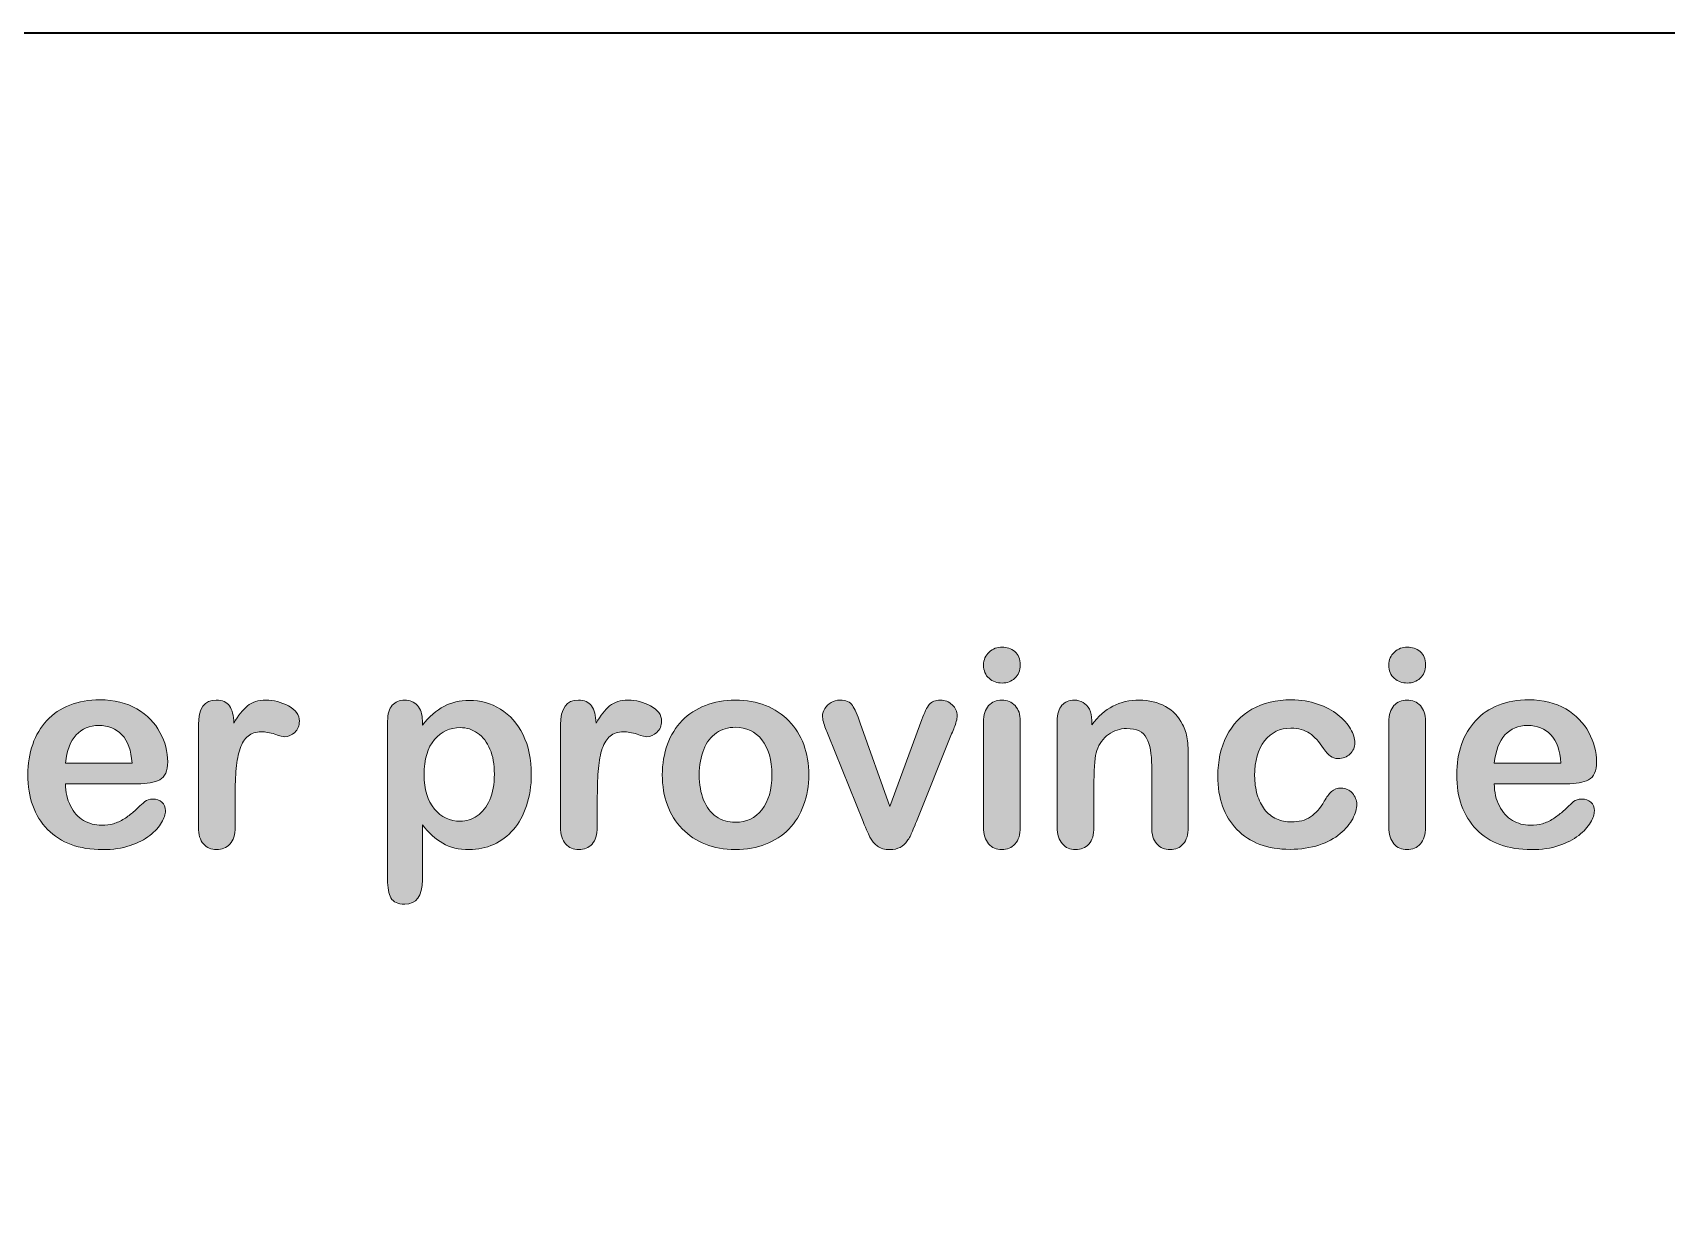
# Model space of a CAD drawing. Header units: millimetres. Extents: x 190 to 440, y -221 to -136.
# Drawn here: x 239.88 to 269.13, y -157.19 to -136.14 of the extents above; entities that cross this region are included whole.
import ezdxf

# ---------------------------------------------------------------- set-up
doc = ezdxf.new("R2010")
doc.units = ezdxf.units.MM
doc.header["$MEASUREMENT"] = 0
doc.layers.add('Layer 1', color=7, linetype='Continuous')

# ---------------------------------------------------------------- blocks, each defined once
blk = doc.blocks.new('block 2')
at = {"layer": 'Layer 1', "true_color": 0x231f20}
h = blk.add_hatch(color=250, dxfattribs=at)
h.dxf.hatch_style = 2
edge = h.paths.add_edge_path()
edge.add_spline(control_points=[(257.241, -147.786), (257.149, -147.786), (257.071, -147.758), (257.006, -147.701), (256.941, -147.645), (256.908, -147.565), (256.908, -147.462), (256.908, -147.369), (256.941, -147.292), (257.008, -147.232), (257.075, -147.172), (257.152, -147.142), (257.241, -147.142), (257.326, -147.142), (257.402, -147.169), (257.467, -147.224), (257.533, -147.278), (257.566, -147.358), (257.566, -147.462), (257.566, -147.564), (257.534, -147.643), (257.47, -147.7), (257.406, -147.757), (257.329, -147.786), (257.241, -147.786)], knot_values=[0, 0, 0, 0, 1, 1, 1, 2, 2, 2, 3, 3, 3, 4, 4, 4, 5, 5, 5, 6, 6, 6, 7, 7, 7, 8, 8, 8, 8], degree=3, periodic=1)
edge = h.paths.add_edge_path()
edge.add_spline(control_points=[(257.566, -148.466), (257.566, -148.466), (257.566, -150.368), (257.566, -150.368), (257.566, -150.5), (257.535, -150.6), (257.472, -150.667), (257.41, -150.735), (257.33, -150.769), (257.234, -150.769), (257.137, -150.769), (257.059, -150.734), (256.998, -150.665), (256.938, -150.596), (256.908, -150.497), (256.908, -150.368), (256.908, -150.368), (256.908, -148.485), (256.908, -148.485), (256.908, -148.355), (256.938, -148.257), (256.998, -148.191), (257.059, -148.125), (257.137, -148.092), (257.234, -148.092), (257.33, -148.092), (257.41, -148.125), (257.472, -148.191), (257.535, -148.257), (257.566, -148.348), (257.566, -148.466)], knot_values=[0, 0, 0, 0, 1, 1, 1, 2, 2, 2, 3, 3, 3, 4, 4, 4, 5, 5, 5, 6, 6, 6, 7, 7, 7, 8, 8, 8, 9, 9, 9, 10, 10, 10, 10], degree=3, periodic=1)
h = blk.add_hatch(color=250, dxfattribs=at)
h.dxf.hatch_style = 2
edge = h.paths.add_edge_path()
edge.add_spline(control_points=[(264.497, -147.786), (264.406, -147.786), (264.327, -147.758), (264.262, -147.701), (264.197, -147.645), (264.164, -147.565), (264.164, -147.462), (264.164, -147.369), (264.198, -147.292), (264.264, -147.232), (264.331, -147.172), (264.409, -147.142), (264.497, -147.142), (264.582, -147.142), (264.658, -147.169), (264.724, -147.224), (264.79, -147.278), (264.823, -147.358), (264.823, -147.462), (264.823, -147.564), (264.791, -147.643), (264.726, -147.7), (264.662, -147.757), (264.586, -147.786), (264.497, -147.786)], knot_values=[0, 0, 0, 0, 1, 1, 1, 2, 2, 2, 3, 3, 3, 4, 4, 4, 5, 5, 5, 6, 6, 6, 7, 7, 7, 8, 8, 8, 8], degree=3, periodic=1)
edge = h.paths.add_edge_path()
edge.add_spline(control_points=[(264.823, -148.466), (264.823, -148.466), (264.823, -150.368), (264.823, -150.368), (264.823, -150.5), (264.791, -150.6), (264.729, -150.667), (264.666, -150.735), (264.586, -150.769), (264.49, -150.769), (264.394, -150.769), (264.315, -150.734), (264.255, -150.665), (264.195, -150.596), (264.164, -150.497), (264.164, -150.368), (264.164, -150.368), (264.164, -148.485), (264.164, -148.485), (264.164, -148.355), (264.195, -148.257), (264.255, -148.191), (264.315, -148.125), (264.394, -148.092), (264.49, -148.092), (264.586, -148.092), (264.666, -148.125), (264.729, -148.191), (264.791, -148.257), (264.823, -148.348), (264.823, -148.466)], knot_values=[0, 0, 0, 0, 1, 1, 1, 2, 2, 2, 3, 3, 3, 4, 4, 4, 5, 5, 5, 6, 6, 6, 7, 7, 7, 8, 8, 8, 9, 9, 9, 10, 10, 10, 10], degree=3, periodic=1)
h = blk.add_hatch(color=250, dxfattribs=at)
h.dxf.hatch_style = 2
edge = h.paths.add_edge_path()
edge.add_spline(control_points=[(241.756, -149.592), (241.756, -149.592), (240.468, -149.592), (240.468, -149.592), (240.47, -149.741), (240.5, -149.873), (240.559, -149.987), (240.618, -150.102), (240.695, -150.188), (240.793, -150.245), (240.89, -150.303), (240.997, -150.332), (241.115, -150.332), (241.193, -150.332), (241.265, -150.323), (241.33, -150.305), (241.396, -150.286), (241.459, -150.257), (241.52, -150.218), (241.581, -150.178), (241.637, -150.136), (241.689, -150.091), (241.74, -150.046), (241.807, -149.985), (241.889, -149.908), (241.923, -149.879), (241.971, -149.864), (242.033, -149.864), (242.101, -149.864), (242.156, -149.883), (242.197, -149.92), (242.239, -149.957), (242.26, -150.009), (242.26, -150.077), (242.26, -150.136), (242.237, -150.206), (242.19, -150.285), (242.144, -150.365), (242.073, -150.441), (241.979, -150.514), (241.885, -150.588), (241.767, -150.648), (241.625, -150.696), (241.482, -150.745), (241.319, -150.769), (241.134, -150.769), (240.711, -150.769), (240.382, -150.648), (240.148, -150.407), (239.913, -150.166), (239.796, -149.839), (239.796, -149.426), (239.796, -149.231), (239.824, -149.051), (239.882, -148.884), (239.94, -148.718), (240.025, -148.575), (240.136, -148.456), (240.246, -148.337), (240.383, -148.246), (240.546, -148.182), (240.708, -148.119), (240.888, -148.087), (241.086, -148.087), (241.343, -148.087), (241.564, -148.141), (241.748, -148.25), (241.932, -148.358), (242.07, -148.499), (242.161, -148.671), (242.253, -148.843), (242.299, -149.018), (242.299, -149.196), (242.299, -149.362), (242.251, -149.469), (242.156, -149.518), (242.062, -149.567), (241.928, -149.592), (241.756, -149.592)], knot_values=[0, 0, 0, 0, 1, 1, 1, 2, 2, 2, 3, 3, 3, 4, 4, 4, 5, 5, 5, 6, 6, 6, 7, 7, 7, 8, 8, 8, 9, 9, 9, 10, 10, 10, 11, 11, 11, 12, 12, 12, 13, 13, 13, 14, 14, 14, 15, 15, 15, 16, 16, 16, 17, 17, 17, 18, 18, 18, 19, 19, 19, 20, 20, 20, 21, 21, 21, 22, 22, 22, 23, 23, 23, 24, 24, 24, 25, 25, 25, 26, 26, 26, 26], degree=3, periodic=1)
edge = h.paths.add_edge_path()
edge.add_spline(control_points=[(240.468, -149.218), (240.468, -149.218), (241.662, -149.218), (241.662, -149.218), (241.646, -148.993), (241.585, -148.825), (241.48, -148.713), (241.375, -148.601), (241.236, -148.545), (241.064, -148.545), (240.9, -148.545), (240.765, -148.602), (240.66, -148.715), (240.555, -148.829), (240.491, -148.996), (240.468, -149.218)], knot_values=[0, 0, 0, 0, 1, 1, 1, 2, 2, 2, 3, 3, 3, 4, 4, 4, 5, 5, 5, 5], degree=3, periodic=1)
h = blk.add_hatch(color=250, dxfattribs=at)
h.dxf.hatch_style = 2
edge = h.paths.add_edge_path()
edge.add_spline(control_points=[(243.507, -149.819), (243.507, -149.819), (243.507, -150.368), (243.507, -150.368), (243.507, -150.502), (243.476, -150.602), (243.413, -150.669), (243.35, -150.735), (243.271, -150.769), (243.174, -150.769), (243.079, -150.769), (243.001, -150.735), (242.94, -150.667), (242.879, -150.6), (242.849, -150.5), (242.849, -150.368), (242.849, -150.368), (242.849, -148.536), (242.849, -148.536), (242.849, -148.24), (242.956, -148.092), (243.169, -148.092), (243.279, -148.092), (243.357, -148.127), (243.406, -148.196), (243.454, -148.265), (243.48, -148.367), (243.485, -148.502), (243.564, -148.367), (243.645, -148.265), (243.728, -148.196), (243.81, -148.127), (243.921, -148.092), (244.059, -148.092), (244.197, -148.092), (244.332, -148.127), (244.462, -148.196), (244.592, -148.265), (244.657, -148.356), (244.657, -148.471), (244.657, -148.551), (244.63, -148.617), (244.574, -148.669), (244.519, -148.722), (244.459, -148.748), (244.394, -148.748), (244.37, -148.748), (244.312, -148.733), (244.22, -148.703), (244.127, -148.673), (244.046, -148.659), (243.975, -148.659), (243.878, -148.659), (243.8, -148.684), (243.738, -148.735), (243.677, -148.785), (243.63, -148.86), (243.596, -148.96), (243.562, -149.06), (243.539, -149.178), (243.526, -149.316), (243.513, -149.453), (243.507, -149.621), (243.507, -149.819)], knot_values=[0, 0, 0, 0, 1, 1, 1, 2, 2, 2, 3, 3, 3, 4, 4, 4, 5, 5, 5, 6, 6, 6, 7, 7, 7, 8, 8, 8, 9, 9, 9, 10, 10, 10, 11, 11, 11, 12, 12, 12, 13, 13, 13, 14, 14, 14, 15, 15, 15, 16, 16, 16, 17, 17, 17, 18, 18, 18, 19, 19, 19, 20, 20, 20, 21, 21, 21, 21], degree=3, periodic=1)
h = blk.add_hatch(color=250, dxfattribs=at)
h.dxf.hatch_style = 2
edge = h.paths.add_edge_path()
edge.add_spline(control_points=[(246.859, -148.461), (246.859, -148.461), (246.859, -148.54), (246.859, -148.54), (246.983, -148.388), (247.111, -148.276), (247.245, -148.204), (247.378, -148.133), (247.529, -148.097), (247.698, -148.097), (247.901, -148.097), (248.087, -148.149), (248.258, -148.253), (248.428, -148.358), (248.563, -148.511), (248.662, -148.712), (248.761, -148.913), (248.81, -149.151), (248.81, -149.426), (248.81, -149.628), (248.781, -149.814), (248.724, -149.984), (248.667, -150.153), (248.589, -150.296), (248.489, -150.411), (248.389, -150.526), (248.272, -150.614), (248.136, -150.676), (248, -150.738), (247.854, -150.769), (247.698, -150.769), (247.51, -150.769), (247.352, -150.731), (247.224, -150.655), (247.097, -150.58), (246.975, -150.469), (246.859, -150.323), (246.859, -150.323), (246.859, -151.311), (246.859, -151.311), (246.859, -151.601), (246.754, -151.745), (246.543, -151.745), (246.419, -151.745), (246.337, -151.708), (246.297, -151.633), (246.257, -151.559), (246.237, -151.45), (246.237, -151.307), (246.237, -151.307), (246.237, -148.466), (246.237, -148.466), (246.237, -148.34), (246.264, -148.247), (246.319, -148.185), (246.373, -148.123), (246.448, -148.092), (246.543, -148.092), (246.636, -148.092), (246.712, -148.124), (246.771, -148.187), (246.83, -148.251), (246.859, -148.342), (246.859, -148.461)], knot_values=[0, 0, 0, 0, 1, 1, 1, 2, 2, 2, 3, 3, 3, 4, 4, 4, 5, 5, 5, 6, 6, 6, 7, 7, 7, 8, 8, 8, 9, 9, 9, 10, 10, 10, 11, 11, 11, 12, 12, 12, 13, 13, 13, 14, 14, 14, 15, 15, 15, 16, 16, 16, 17, 17, 17, 18, 18, 18, 19, 19, 19, 20, 20, 20, 21, 21, 21, 21], degree=3, periodic=1)
edge = h.paths.add_edge_path()
edge.add_spline(control_points=[(248.149, -149.418), (248.149, -149.245), (248.123, -149.095), (248.07, -148.971), (248.017, -148.846), (247.943, -148.751), (247.849, -148.684), (247.755, -148.617), (247.651, -148.584), (247.537, -148.584), (247.355, -148.584), (247.202, -148.655), (247.077, -148.798), (246.953, -148.942), (246.89, -149.152), (246.89, -149.43), (246.89, -149.692), (246.952, -149.896), (247.076, -150.042), (247.2, -150.187), (247.353, -150.26), (247.537, -150.26), (247.646, -150.26), (247.747, -150.228), (247.841, -150.165), (247.934, -150.101), (248.008, -150.006), (248.065, -149.879), (248.121, -149.752), (248.149, -149.598), (248.149, -149.418)], knot_values=[0, 0, 0, 0, 1, 1, 1, 2, 2, 2, 3, 3, 3, 4, 4, 4, 5, 5, 5, 6, 6, 6, 7, 7, 7, 8, 8, 8, 9, 9, 9, 10, 10, 10, 10], degree=3, periodic=1)
h = blk.add_hatch(color=250, dxfattribs=at)
h.dxf.hatch_style = 2
edge = h.paths.add_edge_path()
edge.add_spline(control_points=[(249.992, -149.819), (249.992, -149.819), (249.992, -150.368), (249.992, -150.368), (249.992, -150.502), (249.96, -150.602), (249.898, -150.669), (249.835, -150.735), (249.755, -150.769), (249.659, -150.769), (249.564, -150.769), (249.486, -150.735), (249.425, -150.667), (249.364, -150.6), (249.333, -150.5), (249.333, -150.368), (249.333, -150.368), (249.333, -148.536), (249.333, -148.536), (249.333, -148.24), (249.44, -148.092), (249.654, -148.092), (249.763, -148.092), (249.842, -148.127), (249.89, -148.196), (249.939, -148.265), (249.965, -148.367), (249.97, -148.502), (250.049, -148.367), (250.129, -148.265), (250.212, -148.196), (250.295, -148.127), (250.406, -148.092), (250.544, -148.092), (250.682, -148.092), (250.816, -148.127), (250.947, -148.196), (251.077, -148.265), (251.142, -148.356), (251.142, -148.471), (251.142, -148.551), (251.114, -148.617), (251.059, -148.669), (251.003, -148.722), (250.943, -148.748), (250.879, -148.748), (250.855, -148.748), (250.797, -148.733), (250.704, -148.703), (250.612, -148.673), (250.53, -148.659), (250.459, -148.659), (250.363, -148.659), (250.284, -148.684), (250.223, -148.735), (250.162, -148.785), (250.115, -148.86), (250.081, -148.96), (250.047, -149.06), (250.024, -149.178), (250.011, -149.316), (249.998, -149.453), (249.992, -149.621), (249.992, -149.819)], knot_values=[0, 0, 0, 0, 1, 1, 1, 2, 2, 2, 3, 3, 3, 4, 4, 4, 5, 5, 5, 6, 6, 6, 7, 7, 7, 8, 8, 8, 9, 9, 9, 10, 10, 10, 11, 11, 11, 12, 12, 12, 13, 13, 13, 14, 14, 14, 15, 15, 15, 16, 16, 16, 17, 17, 17, 18, 18, 18, 19, 19, 19, 20, 20, 20, 21, 21, 21, 21], degree=3, periodic=1)
h = blk.add_hatch(color=250, dxfattribs=at)
h.dxf.hatch_style = 2
edge = h.paths.add_edge_path()
edge.add_spline(control_points=[(253.778, -149.43), (253.778, -149.627), (253.747, -149.807), (253.686, -149.973), (253.625, -150.138), (253.537, -150.281), (253.421, -150.4), (253.305, -150.519), (253.167, -150.61), (253.006, -150.673), (252.845, -150.737), (252.665, -150.769), (252.463, -150.769), (252.264, -150.769), (252.085, -150.737), (251.926, -150.672), (251.767, -150.608), (251.629, -150.516), (251.512, -150.396), (251.396, -150.276), (251.307, -150.135), (251.247, -149.972), (251.187, -149.809), (251.156, -149.628), (251.156, -149.43), (251.156, -149.231), (251.187, -149.048), (251.248, -148.883), (251.309, -148.717), (251.397, -148.576), (251.511, -148.458), (251.625, -148.341), (251.763, -148.251), (251.926, -148.187), (252.088, -148.124), (252.267, -148.092), (252.463, -148.092), (252.663, -148.092), (252.844, -148.124), (253.006, -148.188), (253.169, -148.253), (253.308, -148.344), (253.423, -148.463), (253.539, -148.582), (253.627, -148.724), (253.687, -148.888), (253.748, -149.052), (253.778, -149.233), (253.778, -149.43)], knot_values=[0, 0, 0, 0, 1, 1, 1, 2, 2, 2, 3, 3, 3, 4, 4, 4, 5, 5, 5, 6, 6, 6, 7, 7, 7, 8, 8, 8, 9, 9, 9, 10, 10, 10, 11, 11, 11, 12, 12, 12, 13, 13, 13, 14, 14, 14, 15, 15, 15, 16, 16, 16, 16], degree=3, periodic=1)
edge = h.paths.add_edge_path()
edge.add_spline(control_points=[(253.117, -149.43), (253.117, -149.162), (253.058, -148.953), (252.94, -148.803), (252.822, -148.654), (252.663, -148.579), (252.463, -148.579), (252.335, -148.579), (252.221, -148.612), (252.123, -148.679), (252.025, -148.746), (251.95, -148.844), (251.897, -148.975), (251.844, -149.105), (251.817, -149.257), (251.817, -149.43), (251.817, -149.602), (251.843, -149.753), (251.896, -149.881), (251.948, -150.01), (252.023, -150.108), (252.12, -150.177), (252.217, -150.245), (252.332, -150.279), (252.463, -150.279), (252.663, -150.279), (252.822, -150.204), (252.94, -150.054), (253.058, -149.903), (253.117, -149.696), (253.117, -149.43)], knot_values=[0, 0, 0, 0, 1, 1, 1, 2, 2, 2, 3, 3, 3, 4, 4, 4, 5, 5, 5, 6, 6, 6, 7, 7, 7, 8, 8, 8, 9, 9, 9, 10, 10, 10, 10], degree=3, periodic=1)
h = blk.add_hatch(color=250, dxfattribs=at)
h.dxf.hatch_style = 2
edge = h.paths.add_edge_path()
edge.add_spline(control_points=[(254.697, -148.502), (254.697, -148.502), (255.23, -149.997), (255.23, -149.997), (255.23, -149.997), (255.804, -148.437), (255.804, -148.437), (255.848, -148.311), (255.893, -148.222), (255.936, -148.17), (255.98, -148.118), (256.046, -148.092), (256.134, -148.092), (256.217, -148.092), (256.289, -148.12), (256.347, -148.176), (256.406, -148.233), (256.435, -148.298), (256.435, -148.372), (256.435, -148.401), (256.43, -148.434), (256.42, -148.473), (256.409, -148.512), (256.397, -148.548), (256.383, -148.581), (256.37, -148.615), (256.354, -148.654), (256.336, -148.697), (256.336, -148.697), (255.705, -150.265), (255.705, -150.265), (255.687, -150.31), (255.664, -150.367), (255.636, -150.436), (255.608, -150.505), (255.576, -150.564), (255.542, -150.613), (255.507, -150.662), (255.465, -150.7), (255.414, -150.728), (255.363, -150.755), (255.302, -150.769), (255.23, -150.769), (255.136, -150.769), (255.062, -150.747), (255.006, -150.705), (254.951, -150.662), (254.91, -150.616), (254.883, -150.565), (254.857, -150.514), (254.812, -150.414), (254.75, -150.265), (254.75, -150.265), (254.123, -148.714), (254.123, -148.714), (254.108, -148.676), (254.093, -148.637), (254.078, -148.598), (254.063, -148.56), (254.05, -148.52), (254.039, -148.48), (254.029, -148.44), (254.024, -148.405), (254.024, -148.376), (254.024, -148.332), (254.037, -148.287), (254.065, -148.243), (254.092, -148.198), (254.13, -148.162), (254.178, -148.134), (254.226, -148.106), (254.279, -148.092), (254.335, -148.092), (254.444, -148.092), (254.519, -148.123), (254.56, -148.186), (254.601, -148.249), (254.647, -148.354), (254.697, -148.502)], knot_values=[0, 0, 0, 0, 1, 1, 1, 2, 2, 2, 3, 3, 3, 4, 4, 4, 5, 5, 5, 6, 6, 6, 7, 7, 7, 8, 8, 8, 9, 9, 9, 10, 10, 10, 11, 11, 11, 12, 12, 12, 13, 13, 13, 14, 14, 14, 15, 15, 15, 16, 16, 16, 17, 17, 17, 18, 18, 18, 19, 19, 19, 20, 20, 20, 21, 21, 21, 22, 22, 22, 23, 23, 23, 24, 24, 24, 25, 25, 25, 26, 26, 26, 26], degree=3, periodic=1)
h = blk.add_hatch(color=250, dxfattribs=at)
h.dxf.hatch_style = 2
edge = h.paths.add_edge_path()
edge.add_spline(control_points=[(258.844, -148.456), (258.844, -148.456), (258.844, -148.536), (258.844, -148.536), (258.96, -148.383), (259.087, -148.271), (259.224, -148.199), (259.362, -148.128), (259.52, -148.092), (259.698, -148.092), (259.872, -148.092), (260.027, -148.13), (260.164, -148.205), (260.3, -148.281), (260.402, -148.388), (260.47, -148.526), (260.513, -148.606), (260.541, -148.693), (260.554, -148.786), (260.567, -148.88), (260.574, -148.999), (260.574, -149.143), (260.574, -149.143), (260.574, -150.368), (260.574, -150.368), (260.574, -150.5), (260.543, -150.6), (260.483, -150.667), (260.423, -150.735), (260.344, -150.769), (260.248, -150.769), (260.15, -150.769), (260.07, -150.734), (260.009, -150.665), (259.948, -150.596), (259.918, -150.497), (259.918, -150.368), (259.918, -150.368), (259.918, -149.271), (259.918, -149.271), (259.918, -149.054), (259.887, -148.888), (259.827, -148.773), (259.767, -148.658), (259.647, -148.601), (259.467, -148.601), (259.349, -148.601), (259.242, -148.636), (259.146, -148.706), (259.049, -148.776), (258.979, -148.872), (258.934, -148.994), (258.902, -149.092), (258.885, -149.275), (258.885, -149.544), (258.885, -149.544), (258.885, -150.368), (258.885, -150.368), (258.885, -150.502), (258.854, -150.602), (258.793, -150.669), (258.731, -150.735), (258.651, -150.769), (258.553, -150.769), (258.458, -150.769), (258.38, -150.734), (258.319, -150.665), (258.258, -150.596), (258.227, -150.497), (258.227, -150.368), (258.227, -150.368), (258.227, -148.466), (258.227, -148.466), (258.227, -148.34), (258.255, -148.247), (258.309, -148.185), (258.364, -148.123), (258.438, -148.092), (258.533, -148.092), (258.591, -148.092), (258.643, -148.106), (258.69, -148.133), (258.737, -148.16), (258.774, -148.201), (258.802, -148.256), (258.83, -148.31), (258.844, -148.377), (258.844, -148.456)], knot_values=[0, 0, 0, 0, 1, 1, 1, 2, 2, 2, 3, 3, 3, 4, 4, 4, 5, 5, 5, 6, 6, 6, 7, 7, 7, 8, 8, 8, 9, 9, 9, 10, 10, 10, 11, 11, 11, 12, 12, 12, 13, 13, 13, 14, 14, 14, 15, 15, 15, 16, 16, 16, 17, 17, 17, 18, 18, 18, 19, 19, 19, 20, 20, 20, 21, 21, 21, 22, 22, 22, 23, 23, 23, 24, 24, 24, 25, 25, 25, 26, 26, 26, 27, 27, 27, 28, 28, 28, 29, 29, 29, 29], degree=3, periodic=1)
h = blk.add_hatch(color=250, dxfattribs=at)
h.dxf.hatch_style = 2
edge = h.paths.add_edge_path()
edge.add_spline(control_points=[(263.59, -149.954), (263.59, -150.036), (263.566, -150.123), (263.517, -150.216), (263.468, -150.31), (263.393, -150.399), (263.293, -150.483), (263.192, -150.567), (263.066, -150.635), (262.913, -150.687), (262.76, -150.738), (262.588, -150.764), (262.397, -150.764), (261.99, -150.764), (261.672, -150.645), (261.444, -150.408), (261.216, -150.171), (261.102, -149.853), (261.102, -149.454), (261.102, -149.184), (261.154, -148.946), (261.258, -148.738), (261.363, -148.531), (261.514, -148.37), (261.712, -148.257), (261.91, -148.144), (262.146, -148.087), (262.421, -148.087), (262.591, -148.087), (262.748, -148.112), (262.89, -148.162), (263.032, -148.212), (263.153, -148.276), (263.252, -148.355), (263.351, -148.433), (263.426, -148.518), (263.478, -148.607), (263.531, -148.696), (263.557, -148.779), (263.557, -148.856), (263.557, -148.935), (263.527, -149.002), (263.469, -149.057), (263.41, -149.111), (263.339, -149.139), (263.255, -149.139), (263.201, -149.139), (263.155, -149.124), (263.119, -149.096), (263.083, -149.068), (263.042, -149.023), (262.997, -148.96), (262.917, -148.838), (262.833, -148.746), (262.745, -148.685), (262.658, -148.624), (262.546, -148.594), (262.411, -148.594), (262.217, -148.594), (262.06, -148.669), (261.941, -148.821), (261.822, -148.973), (261.762, -149.181), (261.762, -149.445), (261.762, -149.569), (261.778, -149.682), (261.808, -149.786), (261.839, -149.89), (261.883, -149.978), (261.941, -150.051), (261.999, -150.125), (262.069, -150.18), (262.151, -150.218), (262.233, -150.255), (262.323, -150.274), (262.421, -150.274), (262.553, -150.274), (262.666, -150.244), (262.76, -150.183), (262.854, -150.122), (262.937, -150.028), (263.009, -149.903), (263.049, -149.829), (263.093, -149.771), (263.139, -149.729), (263.186, -149.688), (263.243, -149.667), (263.311, -149.667), (263.391, -149.667), (263.458, -149.697), (263.511, -149.758), (263.564, -149.819), (263.59, -149.885), (263.59, -149.954)], knot_values=[0, 0, 0, 0, 1, 1, 1, 2, 2, 2, 3, 3, 3, 4, 4, 4, 5, 5, 5, 6, 6, 6, 7, 7, 7, 8, 8, 8, 9, 9, 9, 10, 10, 10, 11, 11, 11, 12, 12, 12, 13, 13, 13, 14, 14, 14, 15, 15, 15, 16, 16, 16, 17, 17, 17, 18, 18, 18, 19, 19, 19, 20, 20, 20, 21, 21, 21, 22, 22, 22, 23, 23, 23, 24, 24, 24, 25, 25, 25, 26, 26, 26, 27, 27, 27, 28, 28, 28, 29, 29, 29, 30, 30, 30, 31, 31, 31, 31], degree=3, periodic=1)
h = blk.add_hatch(color=250, dxfattribs=at)
h.dxf.hatch_style = 2
edge = h.paths.add_edge_path()
edge.add_spline(control_points=[(267.34, -149.592), (267.34, -149.592), (266.053, -149.592), (266.053, -149.592), (266.054, -149.741), (266.084, -149.873), (266.143, -149.987), (266.202, -150.102), (266.28, -150.188), (266.377, -150.245), (266.474, -150.303), (266.582, -150.332), (266.699, -150.332), (266.778, -150.332), (266.85, -150.323), (266.915, -150.305), (266.98, -150.286), (267.043, -150.257), (267.104, -150.218), (267.165, -150.178), (267.221, -150.136), (267.273, -150.091), (267.324, -150.046), (267.391, -149.985), (267.473, -149.908), (267.507, -149.879), (267.555, -149.864), (267.618, -149.864), (267.685, -149.864), (267.74, -149.883), (267.782, -149.92), (267.824, -149.957), (267.844, -150.009), (267.844, -150.077), (267.844, -150.136), (267.821, -150.206), (267.775, -150.285), (267.728, -150.365), (267.658, -150.441), (267.564, -150.514), (267.469, -150.588), (267.351, -150.648), (267.209, -150.696), (267.067, -150.745), (266.903, -150.769), (266.718, -150.769), (266.295, -150.769), (265.967, -150.648), (265.732, -150.407), (265.497, -150.166), (265.38, -149.839), (265.38, -149.426), (265.38, -149.231), (265.409, -149.051), (265.467, -148.884), (265.525, -148.718), (265.609, -148.575), (265.72, -148.456), (265.831, -148.337), (265.967, -148.246), (266.13, -148.182), (266.292, -148.119), (266.472, -148.087), (266.67, -148.087), (266.927, -148.087), (267.148, -148.141), (267.332, -148.25), (267.516, -148.358), (267.654, -148.499), (267.746, -148.671), (267.837, -148.843), (267.883, -149.018), (267.883, -149.196), (267.883, -149.362), (267.836, -149.469), (267.741, -149.518), (267.646, -149.567), (267.513, -149.592), (267.34, -149.592)], knot_values=[0, 0, 0, 0, 1, 1, 1, 2, 2, 2, 3, 3, 3, 4, 4, 4, 5, 5, 5, 6, 6, 6, 7, 7, 7, 8, 8, 8, 9, 9, 9, 10, 10, 10, 11, 11, 11, 12, 12, 12, 13, 13, 13, 14, 14, 14, 15, 15, 15, 16, 16, 16, 17, 17, 17, 18, 18, 18, 19, 19, 19, 20, 20, 20, 21, 21, 21, 22, 22, 22, 23, 23, 23, 24, 24, 24, 25, 25, 25, 26, 26, 26, 26], degree=3, periodic=1)
edge = h.paths.add_edge_path()
edge.add_spline(control_points=[(266.053, -149.218), (266.053, -149.218), (267.246, -149.218), (267.246, -149.218), (267.23, -148.993), (267.17, -148.825), (267.064, -148.713), (266.959, -148.601), (266.82, -148.545), (266.648, -148.545), (266.484, -148.545), (266.35, -148.602), (266.244, -148.715), (266.139, -148.829), (266.075, -148.996), (266.053, -149.218)], knot_values=[0, 0, 0, 0, 1, 1, 1, 2, 2, 2, 3, 3, 3, 4, 4, 4, 5, 5, 5, 5], degree=3, periodic=1)
at = {"layer": 'Layer 1', "lineweight": 0}
for points, knots in [([(257.241, -147.786), (257.149, -147.786), (257.071, -147.758), (257.006, -147.701), (256.941, -147.645), (256.908, -147.565), (256.908, -147.462), (256.908, -147.369), (256.941, -147.292), (257.008, -147.232), (257.075, -147.172), (257.152, -147.142), (257.241, -147.142), (257.326, -147.142), (257.402, -147.169), (257.467, -147.224), (257.533, -147.278), (257.566, -147.358), (257.566, -147.462), (257.566, -147.564), (257.534, -147.643), (257.47, -147.7), (257.406, -147.757), (257.329, -147.786), (257.241, -147.786)], [0, 0, 0, 0, 1, 1, 1, 2, 2, 2, 3, 3, 3, 4, 4, 4, 5, 5, 5, 6, 6, 6, 7, 7, 7, 8, 8, 8, 8]), ([(264.497, -147.786), (264.406, -147.786), (264.327, -147.758), (264.262, -147.701), (264.197, -147.645), (264.164, -147.565), (264.164, -147.462), (264.164, -147.369), (264.198, -147.292), (264.264, -147.232), (264.331, -147.172), (264.409, -147.142), (264.497, -147.142), (264.582, -147.142), (264.658, -147.169), (264.724, -147.224), (264.79, -147.278), (264.823, -147.358), (264.823, -147.462), (264.823, -147.564), (264.791, -147.643), (264.726, -147.7), (264.662, -147.757), (264.586, -147.786), (264.497, -147.786)], [0, 0, 0, 0, 1, 1, 1, 2, 2, 2, 3, 3, 3, 4, 4, 4, 5, 5, 5, 6, 6, 6, 7, 7, 7, 8, 8, 8, 8]), ([(241.756, -149.592), (241.756, -149.592), (240.468, -149.592), (240.468, -149.592), (240.47, -149.741), (240.5, -149.873), (240.559, -149.987), (240.618, -150.102), (240.695, -150.188), (240.793, -150.245), (240.89, -150.303), (240.997, -150.332), (241.115, -150.332), (241.193, -150.332), (241.265, -150.323), (241.33, -150.305), (241.396, -150.286), (241.459, -150.257), (241.52, -150.218), (241.581, -150.178), (241.637, -150.136), (241.689, -150.091), (241.74, -150.046), (241.807, -149.985), (241.889, -149.908), (241.923, -149.879), (241.971, -149.864), (242.033, -149.864), (242.101, -149.864), (242.156, -149.883), (242.197, -149.92), (242.239, -149.957), (242.26, -150.009), (242.26, -150.077), (242.26, -150.136), (242.237, -150.206), (242.19, -150.285), (242.144, -150.365), (242.073, -150.441), (241.979, -150.514), (241.885, -150.588), (241.767, -150.648), (241.625, -150.696), (241.482, -150.745), (241.319, -150.769), (241.134, -150.769), (240.711, -150.769), (240.382, -150.648), (240.148, -150.407), (239.913, -150.166), (239.796, -149.839), (239.796, -149.426), (239.796, -149.231), (239.824, -149.051), (239.882, -148.884), (239.94, -148.718), (240.025, -148.575), (240.136, -148.456), (240.246, -148.337), (240.383, -148.246), (240.546, -148.182), (240.708, -148.119), (240.888, -148.087), (241.086, -148.087), (241.343, -148.087), (241.564, -148.141), (241.748, -148.25), (241.932, -148.358), (242.07, -148.499), (242.161, -148.671), (242.253, -148.843), (242.299, -149.018), (242.299, -149.196), (242.299, -149.362), (242.251, -149.469), (242.156, -149.518), (242.062, -149.567), (241.928, -149.592), (241.756, -149.592)], [0, 0, 0, 0, 1, 1, 1, 2, 2, 2, 3, 3, 3, 4, 4, 4, 5, 5, 5, 6, 6, 6, 7, 7, 7, 8, 8, 8, 9, 9, 9, 10, 10, 10, 11, 11, 11, 12, 12, 12, 13, 13, 13, 14, 14, 14, 15, 15, 15, 16, 16, 16, 17, 17, 17, 18, 18, 18, 19, 19, 19, 20, 20, 20, 21, 21, 21, 22, 22, 22, 23, 23, 23, 24, 24, 24, 25, 25, 25, 26, 26, 26, 26]), ([(243.507, -149.819), (243.507, -149.819), (243.507, -150.368), (243.507, -150.368), (243.507, -150.502), (243.476, -150.602), (243.413, -150.669), (243.35, -150.735), (243.271, -150.769), (243.174, -150.769), (243.079, -150.769), (243.001, -150.735), (242.94, -150.667), (242.879, -150.6), (242.849, -150.5), (242.849, -150.368), (242.849, -150.368), (242.849, -148.536), (242.849, -148.536), (242.849, -148.24), (242.956, -148.092), (243.169, -148.092), (243.279, -148.092), (243.357, -148.127), (243.406, -148.196), (243.454, -148.265), (243.48, -148.367), (243.485, -148.502), (243.564, -148.367), (243.645, -148.265), (243.728, -148.196), (243.81, -148.127), (243.921, -148.092), (244.059, -148.092), (244.197, -148.092), (244.332, -148.127), (244.462, -148.196), (244.592, -148.265), (244.657, -148.356), (244.657, -148.471), (244.657, -148.551), (244.63, -148.617), (244.574, -148.669), (244.519, -148.722), (244.459, -148.748), (244.394, -148.748), (244.37, -148.748), (244.312, -148.733), (244.22, -148.703), (244.127, -148.673), (244.046, -148.659), (243.975, -148.659), (243.878, -148.659), (243.8, -148.684), (243.738, -148.735), (243.677, -148.785), (243.63, -148.86), (243.596, -148.96), (243.562, -149.06), (243.539, -149.178), (243.526, -149.316), (243.513, -149.453), (243.507, -149.621), (243.507, -149.819)], [0, 0, 0, 0, 1, 1, 1, 2, 2, 2, 3, 3, 3, 4, 4, 4, 5, 5, 5, 6, 6, 6, 7, 7, 7, 8, 8, 8, 9, 9, 9, 10, 10, 10, 11, 11, 11, 12, 12, 12, 13, 13, 13, 14, 14, 14, 15, 15, 15, 16, 16, 16, 17, 17, 17, 18, 18, 18, 19, 19, 19, 20, 20, 20, 21, 21, 21, 21]), ([(246.859, -148.461), (246.859, -148.461), (246.859, -148.54), (246.859, -148.54), (246.983, -148.388), (247.111, -148.276), (247.245, -148.204), (247.378, -148.133), (247.529, -148.097), (247.698, -148.097), (247.901, -148.097), (248.087, -148.149), (248.258, -148.253), (248.428, -148.358), (248.563, -148.511), (248.662, -148.712), (248.761, -148.913), (248.81, -149.151), (248.81, -149.426), (248.81, -149.628), (248.781, -149.814), (248.724, -149.984), (248.667, -150.153), (248.589, -150.296), (248.489, -150.411), (248.389, -150.526), (248.272, -150.614), (248.136, -150.676), (248, -150.738), (247.854, -150.769), (247.698, -150.769), (247.51, -150.769), (247.352, -150.731), (247.224, -150.655), (247.097, -150.58), (246.975, -150.469), (246.859, -150.323), (246.859, -150.323), (246.859, -151.311), (246.859, -151.311), (246.859, -151.601), (246.754, -151.745), (246.543, -151.745), (246.419, -151.745), (246.337, -151.708), (246.297, -151.633), (246.257, -151.559), (246.237, -151.45), (246.237, -151.307), (246.237, -151.307), (246.237, -148.466), (246.237, -148.466), (246.237, -148.34), (246.264, -148.247), (246.319, -148.185), (246.373, -148.123), (246.448, -148.092), (246.543, -148.092), (246.636, -148.092), (246.712, -148.124), (246.771, -148.187), (246.83, -148.251), (246.859, -148.342), (246.859, -148.461)], [0, 0, 0, 0, 1, 1, 1, 2, 2, 2, 3, 3, 3, 4, 4, 4, 5, 5, 5, 6, 6, 6, 7, 7, 7, 8, 8, 8, 9, 9, 9, 10, 10, 10, 11, 11, 11, 12, 12, 12, 13, 13, 13, 14, 14, 14, 15, 15, 15, 16, 16, 16, 17, 17, 17, 18, 18, 18, 19, 19, 19, 20, 20, 20, 21, 21, 21, 21]), ([(249.992, -149.819), (249.992, -149.819), (249.992, -150.368), (249.992, -150.368), (249.992, -150.502), (249.96, -150.602), (249.898, -150.669), (249.835, -150.735), (249.755, -150.769), (249.659, -150.769), (249.564, -150.769), (249.486, -150.735), (249.425, -150.667), (249.364, -150.6), (249.333, -150.5), (249.333, -150.368), (249.333, -150.368), (249.333, -148.536), (249.333, -148.536), (249.333, -148.24), (249.44, -148.092), (249.654, -148.092), (249.763, -148.092), (249.842, -148.127), (249.89, -148.196), (249.939, -148.265), (249.965, -148.367), (249.97, -148.502), (250.049, -148.367), (250.129, -148.265), (250.212, -148.196), (250.295, -148.127), (250.406, -148.092), (250.544, -148.092), (250.682, -148.092), (250.816, -148.127), (250.947, -148.196), (251.077, -148.265), (251.142, -148.356), (251.142, -148.471), (251.142, -148.551), (251.114, -148.617), (251.059, -148.669), (251.003, -148.722), (250.943, -148.748), (250.879, -148.748), (250.855, -148.748), (250.797, -148.733), (250.704, -148.703), (250.612, -148.673), (250.53, -148.659), (250.459, -148.659), (250.363, -148.659), (250.284, -148.684), (250.223, -148.735), (250.162, -148.785), (250.115, -148.86), (250.081, -148.96), (250.047, -149.06), (250.024, -149.178), (250.011, -149.316), (249.998, -149.453), (249.992, -149.621), (249.992, -149.819)], [0, 0, 0, 0, 1, 1, 1, 2, 2, 2, 3, 3, 3, 4, 4, 4, 5, 5, 5, 6, 6, 6, 7, 7, 7, 8, 8, 8, 9, 9, 9, 10, 10, 10, 11, 11, 11, 12, 12, 12, 13, 13, 13, 14, 14, 14, 15, 15, 15, 16, 16, 16, 17, 17, 17, 18, 18, 18, 19, 19, 19, 20, 20, 20, 21, 21, 21, 21]), ([(253.778, -149.43), (253.778, -149.627), (253.747, -149.807), (253.686, -149.973), (253.625, -150.138), (253.537, -150.281), (253.421, -150.4), (253.305, -150.519), (253.167, -150.61), (253.006, -150.673), (252.845, -150.737), (252.665, -150.769), (252.463, -150.769), (252.264, -150.769), (252.085, -150.737), (251.926, -150.672), (251.767, -150.608), (251.629, -150.516), (251.512, -150.396), (251.396, -150.276), (251.307, -150.135), (251.247, -149.972), (251.187, -149.809), (251.156, -149.628), (251.156, -149.43), (251.156, -149.231), (251.187, -149.048), (251.248, -148.883), (251.309, -148.717), (251.397, -148.576), (251.511, -148.458), (251.625, -148.341), (251.763, -148.251), (251.926, -148.187), (252.088, -148.124), (252.267, -148.092), (252.463, -148.092), (252.663, -148.092), (252.844, -148.124), (253.006, -148.188), (253.169, -148.253), (253.308, -148.344), (253.423, -148.463), (253.539, -148.582), (253.627, -148.724), (253.687, -148.888), (253.748, -149.052), (253.778, -149.233), (253.778, -149.43)], [0, 0, 0, 0, 1, 1, 1, 2, 2, 2, 3, 3, 3, 4, 4, 4, 5, 5, 5, 6, 6, 6, 7, 7, 7, 8, 8, 8, 9, 9, 9, 10, 10, 10, 11, 11, 11, 12, 12, 12, 13, 13, 13, 14, 14, 14, 15, 15, 15, 16, 16, 16, 16]), ([(254.697, -148.502), (254.697, -148.502), (255.23, -149.997), (255.23, -149.997), (255.23, -149.997), (255.804, -148.437), (255.804, -148.437), (255.848, -148.311), (255.893, -148.222), (255.936, -148.17), (255.98, -148.118), (256.046, -148.092), (256.134, -148.092), (256.217, -148.092), (256.289, -148.12), (256.347, -148.176), (256.406, -148.233), (256.435, -148.298), (256.435, -148.372), (256.435, -148.401), (256.43, -148.434), (256.42, -148.473), (256.409, -148.512), (256.397, -148.548), (256.383, -148.581), (256.37, -148.615), (256.354, -148.654), (256.336, -148.697), (256.336, -148.697), (255.705, -150.265), (255.705, -150.265), (255.687, -150.31), (255.664, -150.367), (255.636, -150.436), (255.608, -150.505), (255.576, -150.564), (255.542, -150.613), (255.507, -150.662), (255.465, -150.7), (255.414, -150.728), (255.363, -150.755), (255.302, -150.769), (255.23, -150.769), (255.136, -150.769), (255.062, -150.747), (255.006, -150.705), (254.951, -150.662), (254.91, -150.616), (254.883, -150.565), (254.857, -150.514), (254.812, -150.414), (254.75, -150.265), (254.75, -150.265), (254.123, -148.714), (254.123, -148.714), (254.108, -148.676), (254.093, -148.637), (254.078, -148.598), (254.063, -148.56), (254.05, -148.52), (254.039, -148.48), (254.029, -148.44), (254.024, -148.405), (254.024, -148.376), (254.024, -148.332), (254.037, -148.287), (254.065, -148.243), (254.092, -148.198), (254.13, -148.162), (254.178, -148.134), (254.226, -148.106), (254.279, -148.092), (254.335, -148.092), (254.444, -148.092), (254.519, -148.123), (254.56, -148.186), (254.601, -148.249), (254.647, -148.354), (254.697, -148.502)], [0, 0, 0, 0, 1, 1, 1, 2, 2, 2, 3, 3, 3, 4, 4, 4, 5, 5, 5, 6, 6, 6, 7, 7, 7, 8, 8, 8, 9, 9, 9, 10, 10, 10, 11, 11, 11, 12, 12, 12, 13, 13, 13, 14, 14, 14, 15, 15, 15, 16, 16, 16, 17, 17, 17, 18, 18, 18, 19, 19, 19, 20, 20, 20, 21, 21, 21, 22, 22, 22, 23, 23, 23, 24, 24, 24, 25, 25, 25, 26, 26, 26, 26]), ([(257.566, -148.466), (257.566, -148.466), (257.566, -150.368), (257.566, -150.368), (257.566, -150.5), (257.535, -150.6), (257.472, -150.667), (257.41, -150.735), (257.33, -150.769), (257.234, -150.769), (257.137, -150.769), (257.059, -150.734), (256.998, -150.665), (256.938, -150.596), (256.908, -150.497), (256.908, -150.368), (256.908, -150.368), (256.908, -148.485), (256.908, -148.485), (256.908, -148.355), (256.938, -148.257), (256.998, -148.191), (257.059, -148.125), (257.137, -148.092), (257.234, -148.092), (257.33, -148.092), (257.41, -148.125), (257.472, -148.191), (257.535, -148.257), (257.566, -148.348), (257.566, -148.466)], [0, 0, 0, 0, 1, 1, 1, 2, 2, 2, 3, 3, 3, 4, 4, 4, 5, 5, 5, 6, 6, 6, 7, 7, 7, 8, 8, 8, 9, 9, 9, 10, 10, 10, 10]), ([(258.844, -148.456), (258.844, -148.456), (258.844, -148.536), (258.844, -148.536), (258.96, -148.383), (259.087, -148.271), (259.224, -148.199), (259.362, -148.128), (259.52, -148.092), (259.698, -148.092), (259.872, -148.092), (260.027, -148.13), (260.164, -148.205), (260.3, -148.281), (260.402, -148.388), (260.47, -148.526), (260.513, -148.606), (260.541, -148.693), (260.554, -148.786), (260.567, -148.88), (260.574, -148.999), (260.574, -149.143), (260.574, -149.143), (260.574, -150.368), (260.574, -150.368), (260.574, -150.5), (260.543, -150.6), (260.483, -150.667), (260.423, -150.735), (260.344, -150.769), (260.248, -150.769), (260.15, -150.769), (260.07, -150.734), (260.009, -150.665), (259.948, -150.596), (259.918, -150.497), (259.918, -150.368), (259.918, -150.368), (259.918, -149.271), (259.918, -149.271), (259.918, -149.054), (259.887, -148.888), (259.827, -148.773), (259.767, -148.658), (259.647, -148.601), (259.467, -148.601), (259.349, -148.601), (259.242, -148.636), (259.146, -148.706), (259.049, -148.776), (258.979, -148.872), (258.934, -148.994), (258.902, -149.092), (258.885, -149.275), (258.885, -149.544), (258.885, -149.544), (258.885, -150.368), (258.885, -150.368), (258.885, -150.502), (258.854, -150.602), (258.793, -150.669), (258.731, -150.735), (258.651, -150.769), (258.553, -150.769), (258.458, -150.769), (258.38, -150.734), (258.319, -150.665), (258.258, -150.596), (258.227, -150.497), (258.227, -150.368), (258.227, -150.368), (258.227, -148.466), (258.227, -148.466), (258.227, -148.34), (258.255, -148.247), (258.309, -148.185), (258.364, -148.123), (258.438, -148.092), (258.533, -148.092), (258.591, -148.092), (258.643, -148.106), (258.69, -148.133), (258.737, -148.16), (258.774, -148.201), (258.802, -148.256), (258.83, -148.31), (258.844, -148.377), (258.844, -148.456)], [0, 0, 0, 0, 1, 1, 1, 2, 2, 2, 3, 3, 3, 4, 4, 4, 5, 5, 5, 6, 6, 6, 7, 7, 7, 8, 8, 8, 9, 9, 9, 10, 10, 10, 11, 11, 11, 12, 12, 12, 13, 13, 13, 14, 14, 14, 15, 15, 15, 16, 16, 16, 17, 17, 17, 18, 18, 18, 19, 19, 19, 20, 20, 20, 21, 21, 21, 22, 22, 22, 23, 23, 23, 24, 24, 24, 25, 25, 25, 26, 26, 26, 27, 27, 27, 28, 28, 28, 29, 29, 29, 29]), ([(263.59, -149.954), (263.59, -150.036), (263.566, -150.123), (263.517, -150.216), (263.468, -150.31), (263.393, -150.399), (263.293, -150.483), (263.192, -150.567), (263.066, -150.635), (262.913, -150.687), (262.76, -150.738), (262.588, -150.764), (262.397, -150.764), (261.99, -150.764), (261.672, -150.645), (261.444, -150.408), (261.216, -150.171), (261.102, -149.853), (261.102, -149.454), (261.102, -149.184), (261.154, -148.946), (261.258, -148.738), (261.363, -148.531), (261.514, -148.37), (261.712, -148.257), (261.91, -148.144), (262.146, -148.087), (262.421, -148.087), (262.591, -148.087), (262.748, -148.112), (262.89, -148.162), (263.032, -148.212), (263.153, -148.276), (263.252, -148.355), (263.351, -148.433), (263.426, -148.518), (263.478, -148.607), (263.531, -148.696), (263.557, -148.779), (263.557, -148.856), (263.557, -148.935), (263.527, -149.002), (263.469, -149.057), (263.41, -149.111), (263.339, -149.139), (263.255, -149.139), (263.201, -149.139), (263.155, -149.124), (263.119, -149.096), (263.083, -149.068), (263.042, -149.023), (262.997, -148.96), (262.917, -148.838), (262.833, -148.746), (262.745, -148.685), (262.658, -148.624), (262.546, -148.594), (262.411, -148.594), (262.217, -148.594), (262.06, -148.669), (261.941, -148.821), (261.822, -148.973), (261.762, -149.181), (261.762, -149.445), (261.762, -149.569), (261.778, -149.682), (261.808, -149.786), (261.839, -149.89), (261.883, -149.978), (261.941, -150.051), (261.999, -150.125), (262.069, -150.18), (262.151, -150.218), (262.233, -150.255), (262.323, -150.274), (262.421, -150.274), (262.553, -150.274), (262.666, -150.244), (262.76, -150.183), (262.854, -150.122), (262.937, -150.028), (263.009, -149.903), (263.049, -149.829), (263.093, -149.771), (263.139, -149.729), (263.186, -149.688), (263.243, -149.667), (263.311, -149.667), (263.391, -149.667), (263.458, -149.697), (263.511, -149.758), (263.564, -149.819), (263.59, -149.885), (263.59, -149.954)], [0, 0, 0, 0, 1, 1, 1, 2, 2, 2, 3, 3, 3, 4, 4, 4, 5, 5, 5, 6, 6, 6, 7, 7, 7, 8, 8, 8, 9, 9, 9, 10, 10, 10, 11, 11, 11, 12, 12, 12, 13, 13, 13, 14, 14, 14, 15, 15, 15, 16, 16, 16, 17, 17, 17, 18, 18, 18, 19, 19, 19, 20, 20, 20, 21, 21, 21, 22, 22, 22, 23, 23, 23, 24, 24, 24, 25, 25, 25, 26, 26, 26, 27, 27, 27, 28, 28, 28, 29, 29, 29, 30, 30, 30, 31, 31, 31, 31]), ([(264.823, -148.466), (264.823, -148.466), (264.823, -150.368), (264.823, -150.368), (264.823, -150.5), (264.791, -150.6), (264.729, -150.667), (264.666, -150.735), (264.586, -150.769), (264.49, -150.769), (264.394, -150.769), (264.315, -150.734), (264.255, -150.665), (264.195, -150.596), (264.164, -150.497), (264.164, -150.368), (264.164, -150.368), (264.164, -148.485), (264.164, -148.485), (264.164, -148.355), (264.195, -148.257), (264.255, -148.191), (264.315, -148.125), (264.394, -148.092), (264.49, -148.092), (264.586, -148.092), (264.666, -148.125), (264.729, -148.191), (264.791, -148.257), (264.823, -148.348), (264.823, -148.466)], [0, 0, 0, 0, 1, 1, 1, 2, 2, 2, 3, 3, 3, 4, 4, 4, 5, 5, 5, 6, 6, 6, 7, 7, 7, 8, 8, 8, 9, 9, 9, 10, 10, 10, 10]), ([(267.34, -149.592), (267.34, -149.592), (266.053, -149.592), (266.053, -149.592), (266.054, -149.741), (266.084, -149.873), (266.143, -149.987), (266.202, -150.102), (266.28, -150.188), (266.377, -150.245), (266.474, -150.303), (266.582, -150.332), (266.699, -150.332), (266.778, -150.332), (266.85, -150.323), (266.915, -150.305), (266.98, -150.286), (267.043, -150.257), (267.104, -150.218), (267.165, -150.178), (267.221, -150.136), (267.273, -150.091), (267.324, -150.046), (267.391, -149.985), (267.473, -149.908), (267.507, -149.879), (267.555, -149.864), (267.618, -149.864), (267.685, -149.864), (267.74, -149.883), (267.782, -149.92), (267.824, -149.957), (267.844, -150.009), (267.844, -150.077), (267.844, -150.136), (267.821, -150.206), (267.775, -150.285), (267.728, -150.365), (267.658, -150.441), (267.564, -150.514), (267.469, -150.588), (267.351, -150.648), (267.209, -150.696), (267.067, -150.745), (266.903, -150.769), (266.718, -150.769), (266.295, -150.769), (265.967, -150.648), (265.732, -150.407), (265.497, -150.166), (265.38, -149.839), (265.38, -149.426), (265.38, -149.231), (265.409, -149.051), (265.467, -148.884), (265.525, -148.718), (265.609, -148.575), (265.72, -148.456), (265.831, -148.337), (265.967, -148.246), (266.13, -148.182), (266.292, -148.119), (266.472, -148.087), (266.67, -148.087), (266.927, -148.087), (267.148, -148.141), (267.332, -148.25), (267.516, -148.358), (267.654, -148.499), (267.746, -148.671), (267.837, -148.843), (267.883, -149.018), (267.883, -149.196), (267.883, -149.362), (267.836, -149.469), (267.741, -149.518), (267.646, -149.567), (267.513, -149.592), (267.34, -149.592)], [0, 0, 0, 0, 1, 1, 1, 2, 2, 2, 3, 3, 3, 4, 4, 4, 5, 5, 5, 6, 6, 6, 7, 7, 7, 8, 8, 8, 9, 9, 9, 10, 10, 10, 11, 11, 11, 12, 12, 12, 13, 13, 13, 14, 14, 14, 15, 15, 15, 16, 16, 16, 17, 17, 17, 18, 18, 18, 19, 19, 19, 20, 20, 20, 21, 21, 21, 22, 22, 22, 23, 23, 23, 24, 24, 24, 25, 25, 25, 26, 26, 26, 26]), ([(240.468, -149.218), (240.468, -149.218), (241.662, -149.218), (241.662, -149.218), (241.646, -148.993), (241.585, -148.825), (241.48, -148.713), (241.375, -148.601), (241.236, -148.545), (241.064, -148.545), (240.9, -148.545), (240.765, -148.602), (240.66, -148.715), (240.555, -148.829), (240.491, -148.996), (240.468, -149.218)], [0, 0, 0, 0, 1, 1, 1, 2, 2, 2, 3, 3, 3, 4, 4, 4, 5, 5, 5, 5]), ([(248.149, -149.418), (248.149, -149.245), (248.123, -149.095), (248.07, -148.971), (248.017, -148.846), (247.943, -148.751), (247.849, -148.684), (247.755, -148.617), (247.651, -148.584), (247.537, -148.584), (247.355, -148.584), (247.202, -148.655), (247.077, -148.798), (246.953, -148.942), (246.89, -149.152), (246.89, -149.43), (246.89, -149.692), (246.952, -149.896), (247.076, -150.042), (247.2, -150.187), (247.353, -150.26), (247.537, -150.26), (247.646, -150.26), (247.747, -150.228), (247.841, -150.165), (247.934, -150.101), (248.008, -150.006), (248.065, -149.879), (248.121, -149.752), (248.149, -149.598), (248.149, -149.418)], [0, 0, 0, 0, 1, 1, 1, 2, 2, 2, 3, 3, 3, 4, 4, 4, 5, 5, 5, 6, 6, 6, 7, 7, 7, 8, 8, 8, 9, 9, 9, 10, 10, 10, 10]), ([(253.117, -149.43), (253.117, -149.162), (253.058, -148.953), (252.94, -148.803), (252.822, -148.654), (252.663, -148.579), (252.463, -148.579), (252.335, -148.579), (252.221, -148.612), (252.123, -148.679), (252.025, -148.746), (251.95, -148.844), (251.897, -148.975), (251.844, -149.105), (251.817, -149.257), (251.817, -149.43), (251.817, -149.602), (251.843, -149.753), (251.896, -149.881), (251.948, -150.01), (252.023, -150.108), (252.12, -150.177), (252.217, -150.245), (252.332, -150.279), (252.463, -150.279), (252.663, -150.279), (252.822, -150.204), (252.94, -150.054), (253.058, -149.903), (253.117, -149.696), (253.117, -149.43)], [0, 0, 0, 0, 1, 1, 1, 2, 2, 2, 3, 3, 3, 4, 4, 4, 5, 5, 5, 6, 6, 6, 7, 7, 7, 8, 8, 8, 9, 9, 9, 10, 10, 10, 10]), ([(266.053, -149.218), (266.053, -149.218), (267.246, -149.218), (267.246, -149.218), (267.23, -148.993), (267.17, -148.825), (267.064, -148.713), (266.959, -148.601), (266.82, -148.545), (266.648, -148.545), (266.484, -148.545), (266.35, -148.602), (266.244, -148.715), (266.139, -148.829), (266.075, -148.996), (266.053, -149.218)], [0, 0, 0, 0, 1, 1, 1, 2, 2, 2, 3, 3, 3, 4, 4, 4, 5, 5, 5, 5])]:
    blk.add_open_spline(points, degree=3, knots=knots, dxfattribs=at)

msp = doc.modelspace()

# ---------------------------------------------------------------- linework, layer by layer
at = {"layer": 'Layer 1', "color": 7, "lineweight": 35, "true_color": 0xffffff}
msp.add_lwpolyline([(439.705, -221.141), (189.705, -221.141), (189.705, -136.141), (439.705, -136.141), (439.705, -221.141)], dxfattribs=at)

# ---------------------------------------------------------------- block references
at = {"layer": 'Layer 1'}
msp.add_blockref('block 2', (0, 0), dxfattribs=at)

doc.saveas('drawing.dxf')
